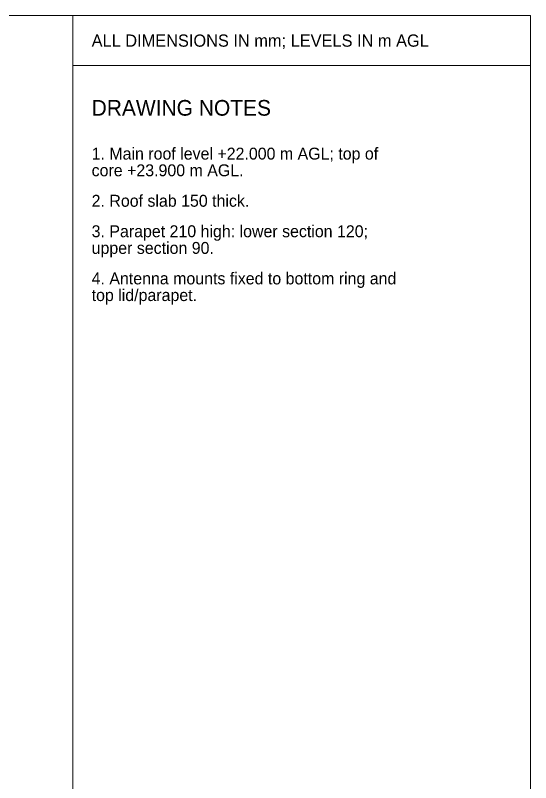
# Paper-space layout '02 Elevations and 3D' of a CAD drawing. Header units: millimetres. Extents: x 5 to 415, y 7 to 290.
# Drawn here: x 332.8 to 415, y 167.6 to 290 of the extents above; entities that cross this region are included whole.
import ezdxf

# ---------------------------------------------------------------- set-up
doc = ezdxf.new("R2010")
doc.units = ezdxf.units.MM
doc.layers.add('SHEET', color=7, linetype='Continuous')
doc.layers.add('TEXT', color=7, linetype='Continuous')

# ---------------------------------------------------------------- blocks, each defined once
blk = doc.blocks.new('SHEET_02')
at = {"layer": 'SHEET', "lineweight": 18}
for p, q in [((5, 290), (415, 290)), ((342, 290), (342, 7)), ((415, 290), (415, 7)), ((342, 282), (415, 282))]:
    blk.add_line(p, q, dxfattribs=at)
at = {"layer": 'TEXT'}
for s, height, p in [('ALL DIMENSIONS IN mm; LEVELS IN m AGL', 1.95, (345, 285)), ('DRAWING NOTES', 2.5, (345, 274)), ('1. Main roof level +22.000 m AGL; top of', 1.9, (345, 267)), ('core +23.900 m AGL.', 1.9, (345, 264.34)), ('2. Roof slab 150 thick.', 1.9, (345, 259.48)), ('3. Parapet 210 high: lower section 120;', 1.9, (345, 254.62)), ('upper section 90.', 1.9, (345, 251.96)), ('4. Antenna mounts fixed to bottom ring and', 1.9, (345, 247.1)), ('top lid/parapet.', 1.9, (345, 244.44))]:
    blk.add_text(s, height=height, dxfattribs=at).set_placement(p)

psp = doc.layouts.new('02 Elevations and 3D')

# ---------------------------------------------------------------- block references
psp.add_blockref('SHEET_02', (0, 0))

doc.saveas('drawing.dxf')
